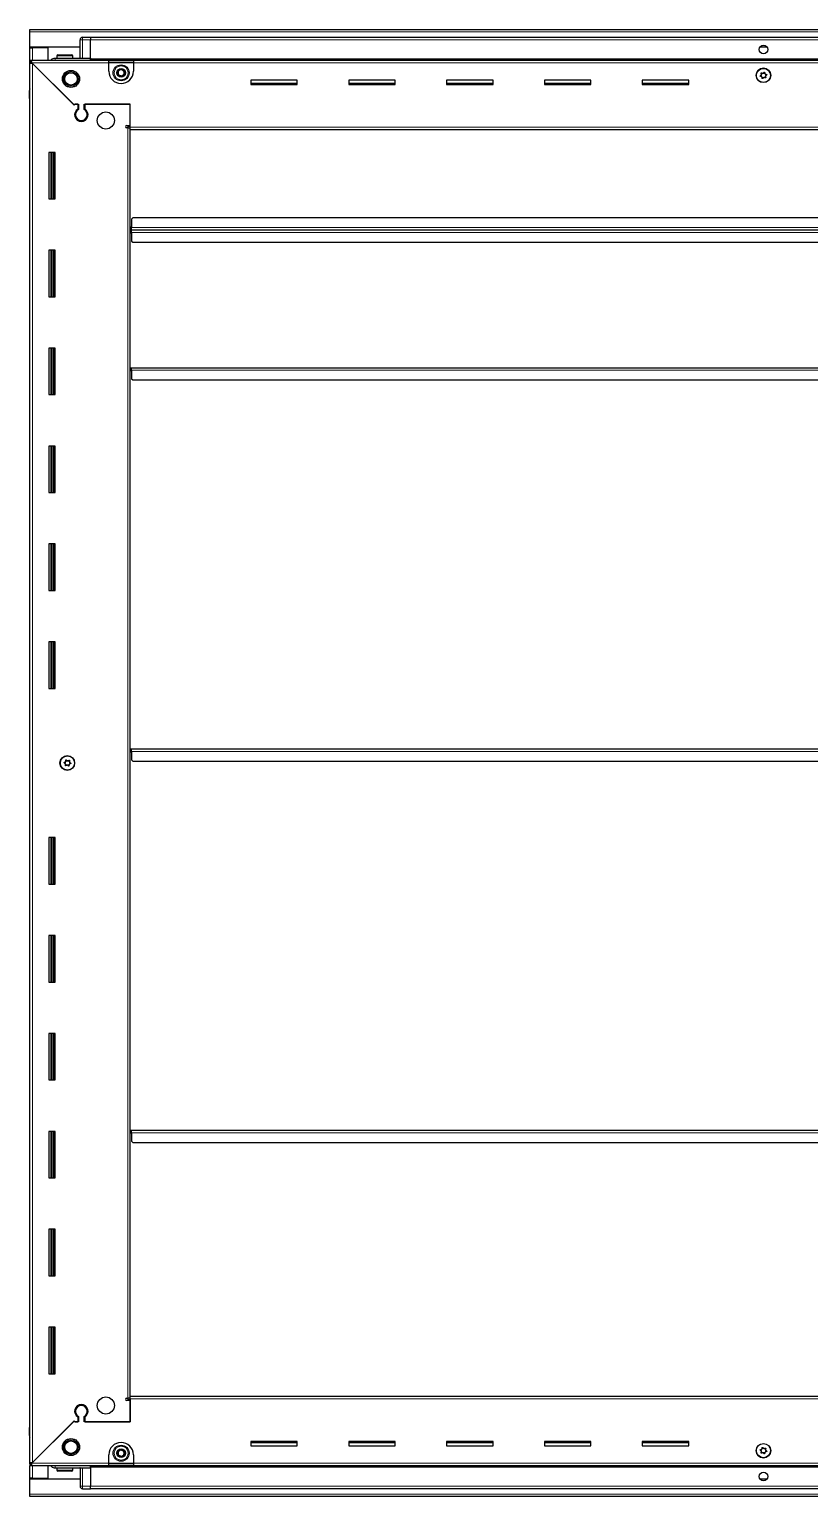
# Model space of a CAD drawing. Header units: millimetres. Extents: x 1315 to 5665, y -1045 to 1973.
# Drawn here: x 4390 to 5028, y 577 to 1776 of the extents above; entities that cross this region are included whole.
import ezdxf

# ---------------------------------------------------------------- set-up
doc = ezdxf.new("R2010")
doc.units = ezdxf.units.MM

msp = doc.modelspace()

# ---------------------------------------------------------------- linework, layer by layer
at = {"color": 7, "linetype": 'Continuous', "lineweight": 25}
for p, q in [((4390.27, 1773.72), (4390.27, 1775.82)), ((4390.27, 1775.82), (5589.27, 1775.82)), ((4390.27, 1761.32), (4390.27, 1773.72)), ((4431.27, 1752.32), (4431.27, 1767.32)), ((4431.94, 1768.82), (4431.94, 1768.82)), ((4433.27, 1769.32), (4439.77, 1769.32)), ((4433.27, 1769.32), (4439.77, 1769.32)), ((4439.77, 1769.32), (4439.77, 1769.32)), ((4439.77, 1769.32), (4439.77, 1769.32)), ((4439.77, 1769.32), (4439.77, 1767.32)), ((5539.77, 1769.17), (4439.77, 1769.17)), ((4439.77, 1752.32), (4439.77, 1767.32)), ((4431.27, 1761.32), (4390.27, 1761.32)), ((4390.27, 1760.82), (4390.27, 1761.32)), ((4390.27, 1750.57), (4390.27, 1760.82)), ((4390.27, 1760.82), (4392.37, 1760.82)), ((4390.27, 1749.07), (4390.27, 1750.57)), ((4390.27, 1750.57), (4391.27, 1750.57)), ((4391.27, 1750.57), (4454.77, 1750.57)), ((4391.27, 1749.07), (4391.27, 1750.57)), ((4391.77, 1760.82), (4391.77, 1761.32)), ((4405.27, 1760.82), (4392.37, 1760.82)), ((4405.27, 1750.57), (4405.27, 1760.82)), ((4410.77, 1752.32), (4439.77, 1752.32)), ((4412.27, 1754.22), (4412.27, 1752.32)), ((4413.07, 1755.02), (4424.47, 1755.02)), ((4425.27, 1752.32), (4425.27, 1754.22)), ((4439.69, 1750.57), (4439.77, 1752.29)), ((4439.77, 1752.32), (4439.77, 1751.82)), ((4439.77, 1751.17), (5539.77, 1751.17)), ((4454.77, 1748.47), (4454.77, 1750.57)), ((4454.77, 1750.57), (4474.77, 1750.57)), ((4474.77, 1750.57), (5504.77, 1750.57)), ((4474.77, 1750.57), (4474.77, 1748.47)), ((4992.64, 1761.32), (4986.89, 1761.32)), ((4390.27, 1748.57), (4390.27, 1749.07)), ((4390.27, 1749.07), (4391.27, 1749.07)), ((4390.27, 604.07), (4390.27, 1748.57)), ((4391.77, 1748.57), (4390.27, 1748.57)), ((4391.87, 1748.47), (4425.77, 1714.57)), ((4426.47, 1713.87), (4392.37, 1747.97)), ((4454.77, 1749.07), (4474.77, 1749.07)), ((4454.77, 1741.57), (4454.77, 1748.47)), ((4474.77, 1748.47), (4474.77, 1741.57)), ((4608.77, 1734.32), (4570.77, 1734.32)), ((4570.77, 1734.32), (4570.77, 1730.82)), ((4608.77, 1731.57), (4570.77, 1731.57)), ((4570.77, 1730.82), (4608.77, 1730.82)), ((4608.77, 1730.82), (4608.77, 1734.32)), ((4688.77, 1734.32), (4650.77, 1734.32)), ((4650.77, 1734.32), (4650.77, 1730.82)), ((4688.77, 1731.57), (4650.77, 1731.57)), ((4650.77, 1730.82), (4688.77, 1730.82)), ((4688.77, 1730.82), (4688.77, 1734.32)), ((4768.77, 1734.32), (4730.77, 1734.32)), ((4730.77, 1734.32), (4730.77, 1730.82)), ((4768.77, 1731.57), (4730.77, 1731.57)), ((4730.77, 1730.82), (4768.77, 1730.82)), ((4768.77, 1730.82), (4768.77, 1734.32)), ((4848.77, 1734.32), (4810.77, 1734.32)), ((4810.77, 1734.32), (4810.77, 1730.82)), ((4848.77, 1731.57), (4810.77, 1731.57)), ((4810.77, 1730.82), (4848.77, 1730.82)), ((4848.77, 1730.82), (4848.77, 1734.32)), ((4928.77, 1734.32), (4890.77, 1734.32)), ((4890.77, 1734.32), (4890.77, 1730.82)), ((4928.77, 1731.57), (4890.77, 1731.57)), ((4890.77, 1730.82), (4928.77, 1730.82)), ((4928.77, 1730.82), (4928.77, 1734.32)), ((4389.77, 1725.82), (4389.77, 1719.32)), ((4389.77, 1719.32), (4389.77, 1725.82)), ((4389.77, 1719.32), (4389.77, 1719.32)), ((4390.27, 1719.32), (4389.77, 1719.32)), ((4389.92, 1719.32), (4389.92, 633.32)), ((4425.77, 1714.57), (4429.97, 1714.57)), ((4427.17, 1714.57), (4426.47, 1713.87)), ((4429.27, 1714.57), (4427.17, 1714.57)), ((4429.27, 1714.57), (4429.27, 1710.68)), ((4429.97, 1714.57), (4429.97, 1710.29)), ((4434.57, 1714.57), (4472.27, 1714.57)), ((4434.57, 1710.29), (4434.57, 1714.57)), ((4435.27, 1710.68), (4435.27, 1714.57)), ((4472.27, 1714.57), (4435.27, 1714.57)), ((4472.27, 1695.92), (4472.27, 1714.57)), ((4472.27, 1697.32), (4472.27, 1714.57)), ((4430.27, 1701.71), (4430.27, 1700.95)), ((4469.42, 1697.32), (4472.27, 1697.32)), ((4470.17, 1695.32), (4469.42, 1695.32)), ((4470.17, 1695.32), (4472.27, 1695.32)), ((4472.27, 1696.32), (4470.27, 1696.32)), ((4470.27, 1696.32), (4470.27, 1695.32)), ((4472.27, 1693.82), (4472.27, 1695.92)), ((5507.27, 1693.82), (4472.27, 1693.82)), ((4472.27, 658.82), (4472.27, 1693.82)), ((4410.77, 1675.32), (4405.77, 1675.32)), ((4405.77, 1675.32), (4405.77, 1637.32)), ((4407.92, 1637.32), (4407.92, 1675.32)), ((4409.71, 1637.32), (4409.71, 1675.32)), ((4409.74, 1637.32), (4409.74, 1675.32)), ((4410.77, 1637.32), (4410.77, 1675.32)), ((4405.77, 1637.32), (4410.77, 1637.32)), ((4474.27, 1621.82), (4473.27, 1620.82)), ((4473.27, 1620.82), (4473.27, 1613.92)), ((5505.27, 1621.82), (4474.27, 1621.82)), ((4473.02, 1611.82), (4472.27, 1611.82)), ((4473.27, 1614.67), (4473.02, 1614.67)), ((4473.02, 1614.67), (4473.02, 1611.82)), ((4473.02, 1611.82), (4473.02, 1608.97)), ((4473.02, 1608.97), (4473.27, 1608.97)), ((4473.27, 1611.82), (4473.27, 1613.92)), ((4473.27, 1609.72), (4473.27, 1611.82)), ((5506.27, 1611.82), (4473.27, 1611.82)), ((4473.27, 1609.72), (4473.27, 1602.82)), ((4410.77, 1595.32), (4405.77, 1595.32)), ((4405.77, 1595.32), (4405.77, 1557.32)), ((4407.92, 1557.32), (4407.92, 1595.32)), ((4409.71, 1557.32), (4409.71, 1595.32)), ((4409.74, 1557.32), (4409.74, 1595.32)), ((4410.77, 1557.32), (4410.77, 1595.32)), ((4473.27, 1602.82), (4474.27, 1601.82)), ((4474.27, 1601.82), (5505.27, 1601.82)), ((4405.77, 1557.32), (4410.77, 1557.32)), ((4410.77, 1515.32), (4405.77, 1515.32)), ((4405.77, 1515.32), (4405.77, 1477.32)), ((4407.92, 1477.32), (4407.92, 1515.32)), ((4409.71, 1477.32), (4409.71, 1515.32)), ((4409.74, 1477.32), (4409.74, 1515.32)), ((4410.77, 1477.32), (4410.77, 1515.32)), ((4472.27, 1499.32), (4473.02, 1499.32)), ((4473.02, 1499.32), (4473.02, 1496.47)), ((4473.27, 1497.22), (4473.27, 1499.32)), ((4473.27, 1499.32), (5506.27, 1499.32)), ((4473.02, 1496.47), (4473.27, 1496.47)), ((4473.27, 1497.22), (4473.27, 1490.32)), ((4473.27, 1490.32), (4474.27, 1489.32)), ((4474.27, 1489.32), (5505.27, 1489.32)), ((4405.77, 1477.32), (4410.77, 1477.32)), ((4410.77, 1435.32), (4405.77, 1435.32)), ((4405.77, 1435.32), (4405.77, 1397.32)), ((4407.92, 1397.32), (4407.92, 1435.32)), ((4409.71, 1397.32), (4409.71, 1435.32)), ((4409.74, 1397.32), (4409.74, 1435.32)), ((4410.77, 1397.32), (4410.77, 1435.32)), ((4405.77, 1397.32), (4410.77, 1397.32)), ((4410.77, 1355.32), (4405.77, 1355.32)), ((4405.77, 1355.32), (4405.77, 1317.32)), ((4407.92, 1317.32), (4407.92, 1355.32)), ((4409.71, 1317.32), (4409.71, 1355.32)), ((4409.74, 1317.32), (4409.74, 1355.32)), ((4410.77, 1317.32), (4410.77, 1355.32)), ((4405.77, 1317.32), (4410.77, 1317.32)), ((4410.77, 1275.32), (4405.77, 1275.32)), ((4405.77, 1275.32), (4405.77, 1237.32)), ((4407.92, 1237.32), (4407.92, 1275.32)), ((4409.71, 1237.32), (4409.71, 1275.32)), ((4409.74, 1237.32), (4409.74, 1275.32)), ((4410.77, 1237.32), (4410.77, 1275.32)), ((4405.77, 1237.32), (4410.77, 1237.32)), ((4472.27, 1187.82), (4473.02, 1187.82)), ((4473.02, 1187.82), (4473.02, 1184.97)), ((4473.27, 1185.72), (4473.27, 1187.82)), ((4473.27, 1187.82), (5506.27, 1187.82)), ((4473.02, 1184.97), (4473.27, 1184.97)), ((4473.27, 1185.72), (4473.27, 1178.82)), ((4473.27, 1178.82), (4474.27, 1177.82)), ((4474.27, 1177.82), (5505.27, 1177.82)), ((4410.77, 1115.32), (4405.77, 1115.32)), ((4405.77, 1115.32), (4405.77, 1077.32)), ((4407.92, 1077.32), (4407.92, 1115.32)), ((4409.71, 1077.32), (4409.71, 1115.32)), ((4409.74, 1077.32), (4409.74, 1115.32)), ((4410.77, 1077.32), (4410.77, 1115.32)), ((4405.77, 1077.32), (4410.77, 1077.32)), ((4410.77, 1035.32), (4405.77, 1035.32)), ((4405.77, 1035.32), (4405.77, 997.32)), ((4407.92, 997.32), (4407.92, 1035.32)), ((4409.71, 997.32), (4409.71, 1035.32)), ((4409.74, 997.32), (4409.74, 1035.32)), ((4410.77, 997.32), (4410.77, 1035.32)), ((4405.77, 997.32), (4410.77, 997.32)), ((4410.77, 955.32), (4405.77, 955.32)), ((4405.77, 955.32), (4405.77, 917.32)), ((4407.92, 917.32), (4407.92, 955.32)), ((4409.71, 917.32), (4409.71, 955.32)), ((4409.74, 917.32), (4409.74, 955.32)), ((4410.77, 917.32), (4410.77, 955.32)), ((4405.77, 917.32), (4410.77, 917.32)), ((4410.77, 875.32), (4405.77, 875.32)), ((4405.77, 875.32), (4405.77, 837.32)), ((4407.92, 837.32), (4407.92, 875.32)), ((4409.71, 837.32), (4409.71, 875.32)), ((4409.74, 837.32), (4409.74, 875.32)), ((4410.77, 837.32), (4410.77, 875.32)), ((4472.27, 876.32), (4473.02, 876.32)), ((4473.02, 876.32), (4473.02, 873.47)), ((4473.27, 874.22), (4473.27, 876.32)), ((4473.27, 876.32), (5506.27, 876.32)), ((4473.02, 873.47), (4473.27, 873.47)), ((4473.27, 874.22), (4473.27, 867.32)), ((4473.27, 867.32), (4474.27, 866.32)), ((4474.27, 866.32), (5505.27, 866.32)), ((4405.77, 837.32), (4410.77, 837.32)), ((4410.77, 795.32), (4405.77, 795.32)), ((4405.77, 795.32), (4405.77, 757.32)), ((4407.92, 757.32), (4407.92, 795.32)), ((4409.71, 757.32), (4409.71, 795.32)), ((4409.74, 757.32), (4409.74, 795.32)), ((4410.77, 757.32), (4410.77, 795.32)), ((4405.77, 757.32), (4410.77, 757.32)), ((4410.77, 715.32), (4405.77, 715.32)), ((4405.77, 715.32), (4405.77, 677.32)), ((4407.92, 677.32), (4407.92, 715.32)), ((4409.71, 677.32), (4409.71, 715.32)), ((4409.74, 677.32), (4409.74, 715.32)), ((4410.77, 677.32), (4410.77, 715.32)), ((4405.77, 677.32), (4410.77, 677.32)), ((4430.27, 651.7), (4430.27, 650.94)), ((4469.42, 657.32), (4470.17, 657.32)), ((4472.27, 655.32), (4469.42, 655.32)), ((4472.27, 657.32), (4470.17, 657.32)), ((4470.27, 657.32), (4470.27, 656.32)), ((4470.27, 656.32), (4472.27, 656.32)), ((4472.27, 656.72), (4472.27, 658.82)), ((4472.27, 658.82), (5507.27, 658.82)), ((4472.27, 656.72), (4472.27, 638.07)), ((4472.27, 638.07), (4472.27, 655.32)), ((4425.77, 638.07), (4391.87, 604.17)), ((4392.37, 604.67), (4426.47, 638.77)), ((4429.97, 638.07), (4425.77, 638.07)), ((4426.47, 638.77), (4427.17, 638.07)), ((4427.17, 638.07), (4429.27, 638.07)), ((4429.27, 641.96), (4429.27, 638.07)), ((4429.97, 642.36), (4429.97, 638.07)), ((4434.57, 638.07), (4434.57, 642.36)), ((4472.27, 638.07), (4434.57, 638.07)), ((4435.27, 638.07), (4435.27, 641.96)), ((4435.27, 638.07), (4472.27, 638.07)), ((4389.77, 626.82), (4389.77, 633.32)), ((4389.77, 633.32), (4389.77, 633.32)), ((4389.77, 633.32), (4389.77, 633.32)), ((4389.77, 633.32), (4389.77, 626.82)), ((4390.27, 633.32), (4389.77, 633.32)), ((4390.27, 625.5), (4390.27, 625.5)), ((4608.77, 621.82), (4570.77, 621.82)), ((4570.77, 621.82), (4570.77, 618.32)), ((4570.77, 621.07), (4608.77, 621.07)), ((4570.77, 618.32), (4608.77, 618.32)), ((4608.77, 618.32), (4608.77, 621.82)), ((4688.77, 621.82), (4650.77, 621.82)), ((4650.77, 621.82), (4650.77, 618.32)), ((4650.77, 621.07), (4688.77, 621.07)), ((4650.77, 618.32), (4688.77, 618.32)), ((4688.77, 618.32), (4688.77, 621.82)), ((4768.77, 621.82), (4730.77, 621.82)), ((4730.77, 621.82), (4730.77, 618.32)), ((4730.77, 621.07), (4768.77, 621.07)), ((4730.77, 618.32), (4768.77, 618.32)), ((4768.77, 618.32), (4768.77, 621.82)), ((4848.77, 621.82), (4810.77, 621.82)), ((4810.77, 621.82), (4810.77, 618.32)), ((4810.77, 621.07), (4848.77, 621.07)), ((4810.77, 618.32), (4848.77, 618.32)), ((4848.77, 618.32), (4848.77, 621.82)), ((4928.77, 621.82), (4890.77, 621.82)), ((4890.77, 621.82), (4890.77, 618.32)), ((4890.77, 621.07), (4928.77, 621.07)), ((4890.77, 618.32), (4928.77, 618.32)), ((4928.77, 618.32), (4928.77, 621.82)), ((4390.27, 603.57), (4390.27, 604.07)), ((4391.77, 604.07), (4390.27, 604.07)), ((4390.27, 603.57), (4390.27, 602.07)), ((4391.27, 603.57), (4390.27, 603.57)), ((4390.27, 591.82), (4390.27, 602.07)), ((4391.27, 602.07), (4390.27, 602.07)), ((4391.27, 603.57), (4391.27, 602.07)), ((4454.77, 602.07), (4391.27, 602.07)), ((4405.27, 591.82), (4405.27, 602.07)), ((4410.77, 600.32), (4439.77, 600.32)), ((4412.27, 600.32), (4412.27, 598.42)), ((4425.27, 598.42), (4425.27, 600.32)), ((4431.27, 600.32), (4431.27, 585.32)), ((4439.77, 600.36), (4439.69, 602.07)), ((5539.77, 601.47), (4439.77, 601.47)), ((4439.77, 600.32), (4439.77, 600.82)), ((4439.77, 600.32), (4439.77, 585.32)), ((4454.77, 604.17), (4454.77, 611.07)), ((4454.77, 602.07), (4454.77, 604.17)), ((4474.77, 603.57), (4454.77, 603.57)), ((4474.77, 602.07), (4454.77, 602.07)), ((4474.77, 611.07), (4474.77, 604.17)), ((4474.77, 604.17), (4474.77, 602.07)), ((5504.77, 602.07), (4474.77, 602.07)), ((4392.37, 591.82), (4390.27, 591.82)), ((4390.27, 591.32), (4390.27, 591.82)), ((4390.27, 578.92), (4390.27, 591.32)), ((4390.27, 591.32), (4431.27, 591.32)), ((4391.77, 591.32), (4391.77, 591.82)), ((4392.37, 591.82), (4405.27, 591.82)), ((4416.84, 597.62), (4413.07, 597.62)), ((4424.47, 597.62), (4416.84, 597.62)), ((4986.89, 591.32), (4992.64, 591.32)), ((4390.27, 576.82), (4390.27, 578.92)), ((5589.27, 576.82), (4390.27, 576.82)), ((4431.27, 585.32), (4431.27, 585.32)), ((4433.27, 583.32), (4439.77, 583.32)), ((4433.27, 583.32), (4439.77, 583.32)), ((4439.77, 583.32), (4439.77, 585.32)), ((4439.77, 583.47), (5539.77, 583.47)), ((4439.77, 583.32), (4439.77, 583.32))]:
    msp.add_line(p, q, dxfattribs=at)
at = {"color": 8, "linetype": 'Continuous', "lineweight": 18}
for p, q in [((5589.27, 1773.72), (4390.27, 1773.72)), ((4431.27, 1767.32), (4433.27, 1767.32)), ((4433.27, 1769.32), (4433.27, 1767.32)), ((4433.27, 1767.32), (4433.27, 1752.32)), ((4439.77, 1767.32), (4433.27, 1767.32)), ((5539.77, 1767.17), (4439.77, 1767.17)), ((4392.37, 1760.82), (4392.37, 1761.32)), ((4392.37, 1750.57), (4392.37, 1760.82)), ((4412.27, 1754.22), (4425.27, 1754.22)), ((5539.77, 1751.82), (4439.77, 1751.82)), ((5539.77, 1750.59), (4439.77, 1750.59)), ((4454.77, 1748.47), (4391.87, 1748.47)), ((4392.37, 1747.97), (4392.37, 604.67)), ((4454.77, 1748.47), (4474.77, 1748.47)), ((5504.77, 1748.47), (4474.77, 1748.47)), ((4390.27, 1725.82), (4389.77, 1725.82)), ((4470.17, 657.32), (4470.17, 1695.32)), ((4472.27, 1695.92), (5507.27, 1695.92)), ((4407.27, 1675.32), (4407.27, 1637.32)), ((4408.5, 1675.32), (4408.5, 1637.32)), ((5506.27, 1613.92), (4473.27, 1613.92)), ((4473.27, 1609.72), (5506.27, 1609.72)), ((4407.27, 1595.32), (4407.27, 1557.32)), ((4408.5, 1595.32), (4408.5, 1557.32)), ((4407.27, 1515.32), (4407.27, 1477.32)), ((4408.5, 1515.32), (4408.5, 1477.32)), ((4473.27, 1497.22), (5506.27, 1497.22)), ((4407.27, 1435.32), (4407.27, 1397.32)), ((4408.5, 1435.32), (4408.5, 1397.32)), ((4407.27, 1355.32), (4407.27, 1317.32)), ((4408.5, 1355.32), (4408.5, 1317.32)), ((4407.27, 1275.32), (4407.27, 1237.32)), ((4408.5, 1275.32), (4408.5, 1237.32)), ((4473.27, 1185.72), (5506.27, 1185.72)), ((4407.27, 1115.32), (4407.27, 1077.32)), ((4408.5, 1115.32), (4408.5, 1077.32)), ((4407.27, 1035.32), (4407.27, 997.32)), ((4408.5, 1035.32), (4408.5, 997.32)), ((4407.27, 955.32), (4407.27, 917.32)), ((4408.5, 955.32), (4408.5, 917.32)), ((4407.27, 875.32), (4407.27, 837.32)), ((4408.5, 875.32), (4408.5, 837.32)), ((4473.27, 874.22), (5506.27, 874.22)), ((4407.27, 795.32), (4407.27, 757.32)), ((4408.5, 795.32), (4408.5, 757.32)), ((4407.27, 715.32), (4407.27, 677.32)), ((4408.5, 715.32), (4408.5, 677.32)), ((5507.27, 656.72), (4472.27, 656.72)), ((4390.27, 626.82), (4389.77, 626.82)), ((4391.87, 604.17), (4454.77, 604.17)), ((4392.37, 591.82), (4392.37, 602.07)), ((4433.27, 585.32), (4433.27, 600.32)), ((4439.77, 602.06), (5539.77, 602.06)), ((4439.77, 600.82), (5539.77, 600.82)), ((4474.77, 604.17), (4454.77, 604.17)), ((4474.77, 604.17), (5504.77, 604.17)), ((4392.37, 591.32), (4392.37, 591.82)), ((4416.57, 598.42), (4412.27, 598.42)), ((4425.27, 598.42), (4416.57, 598.42)), ((5589.27, 578.92), (4390.27, 578.92)), ((4431.27, 585.32), (4433.27, 585.32)), ((4439.77, 585.32), (4433.27, 585.32)), ((4433.27, 583.32), (4433.27, 585.32)), ((4439.77, 585.47), (5539.77, 585.47))]:
    msp.add_line(p, q, dxfattribs=at)
at = {"color": 7, "linetype": 'Continuous', "lineweight": 25}
for centre, radius in [((4989.77, 1759.32), 3.5), ((4423.77, 1735.32), 7), ((4423.77, 1735.32), 6.02), ((4423.77, 1735.32), 5.1), ((4464.77, 1740.32), 6.5), ((4464.77, 1740.32), 3.46), ((4989.77, 1738.32), 6), ((4989.77, 1738.17), 5.79), ((4989.77, 1738.17), 1.85), ((4452.27, 1701.32), 7), ((4420.77, 1176.32), 6), ((4420.92, 1176.32), 5.79), ((4420.92, 1176.32), 1.85), ((4452.27, 651.32), 7), ((4423.77, 617.32), 7), ((4423.77, 617.32), 6.02), ((4423.77, 617.32), 5.1), ((4464.77, 612.32), 6.5), ((4464.77, 612.32), 3.46), ((4989.77, 614.32), 6), ((4989.77, 614.47), 5.79), ((4989.77, 614.47), 1.85), ((4989.77, 593.32), 3.5)]:
    msp.add_circle(centre, radius, dxfattribs=at)
at = {"color": 8, "linetype": 'Continuous', "lineweight": 18}
for centre in [(4464.77, 1740.32), (4464.77, 612.32)]:
    msp.add_circle(centre, 5.7, dxfattribs=at)
at = {"color": 7, "linetype": 'Continuous', "lineweight": 25}
for centre, radius, start, end in [((4433.27, 1767.32), 2, 90, 180), ((4433.27, 1767.32), 2, 90, 131.40962), ((4413.07, 1754.22), 0.8, 90, 180), ((4424.47, 1754.22), 0.8, 0, 90), ((4431.07, 1752.52), 0.2, 270, 0), ((4464.77, 1741.57), 10, 180, 270), ((4464.77, 1740.32), 2.5, 134.01559, 194.01559), ((4464.77, 1740.32), 2.5, 194.01559, 254.01559), ((4464.77, 1740.32), 2.5, 74.01559, 134.01559), ((4464.77, 1741.57), 10, 270, 0), ((4464.77, 1740.32), 2.5, 14.01559, 74.01559), ((4464.77, 1740.32), 2.5, 314.01559, 14.01559), ((4391.77, 1725.82), 2, 138.59038, 180), ((4464.77, 1740.32), 2.5, 254.01559, 314.01559), ((4432.27, 1706.07), 5.5, 123.05573, 56.94427), ((4432.27, 1706.07), 4.8, 118.63099, 61.36901), ((4469.42, 1696.32), 1, 90, 270), ((4432.27, 646.57), 5.5, 303.05573, 236.94427), ((4432.27, 646.57), 4.8, 298.63099, 241.36901), ((4469.42, 656.32), 1, 90, 270), ((4391.77, 626.82), 2, 180, 221.39416), ((4464.77, 611.07), 10, 90, 180), ((4464.77, 612.32), 2.5, 127.47401, 187.47401), ((4464.77, 612.32), 2.5, 187.47401, 247.47401), ((4464.77, 612.32), 2.5, 67.47401, 127.47401), ((4464.77, 611.07), 10, 0, 90), ((4464.77, 612.32), 2.5, 7.47401, 67.47401), ((4464.77, 612.32), 2.5, 307.47401, 7.47401), ((4431.07, 600.12), 0.2, 0, 90), ((4464.77, 612.32), 2.5, 247.47401, 307.47401), ((4413.07, 598.42), 0.8, 180, 270), ((4424.47, 598.42), 0.8, 270, 0), ((4433.27, 585.32), 2, 180, 270)]:
    msp.add_arc(centre, radius, start, end, dxfattribs=at)
for points, knots in [([(4391.87, 1748.47), (4391.82, 1748.73), (4391.73, 1749.22), (4391.6, 1749.86), (4391.47, 1750.33), (4391.36, 1750.55), (4391.29, 1750.57), (4391.27, 1750.57)], [0, 0, 0, 0, 0.2302553, 0.4485219, 0.6667858, 0.8850496, 1, 1, 1, 1]), ([(4407.55, 1750.57), (4407.67, 1750.77), (4408.06, 1751.42), (4409.21, 1752.13), (4410.25, 1752.26), (4410.77, 1752.32)], [0, 0, 0, 0, 0.1822499, 0.5911249, 1, 1, 1, 1]), ([(4439.77, 1752.32), (4439.77, 1752.29), (4439.77, 1752.21), (4439.77, 1751.59), (4439.77, 1751.01), (4439.77, 1750.62), (4439.77, 1750.59)], [0, 0, 0, 0, 0.3242788, 0.6485576, 0.9728365, 1, 1, 1, 1]), ([(4390.27, 1748.57), (4390.29, 1748.53), (4390.35, 1748.44), (4390.74, 1748.3), (4391.3, 1748.17), (4391.88, 1748.06), (4392.24, 1748), (4392.37, 1747.97)], [0, 0, 0, 0, 0.2302553, 0.4485219, 0.6667858, 0.8850496, 1, 1, 1, 1]), ([(4461.99, 1741.12), (4462.36, 1741.48), (4463.06, 1742.15), (4463.75, 1742.81), (4464.07, 1743.12)], [0, 0, 0, 0, 0.5346859, 1, 1, 1, 1]), ([(4462.69, 1738.32), (4462.61, 1738.65), (4462.41, 1739.45), (4462.17, 1740.42), (4462.02, 1741), (4461.99, 1741.12)], [0, 0, 0, 0, 0.3629006, 0.8668753, 1, 1, 1, 1]), ([(4464.07, 1743.12), (4464.56, 1742.98), (4465.49, 1742.72), (4466.41, 1742.45), (4466.84, 1742.33)], [0, 0, 0, 0, 0.5346859, 1, 1, 1, 1]), ([(4467.54, 1739.53), (4467.17, 1739.17), (4466.48, 1738.5), (4465.79, 1737.83), (4465.47, 1737.52)], [0, 0, 0, 0, 0.5346859, 1, 1, 1, 1]), ([(4466.84, 1742.33), (4466.87, 1742.21), (4467.02, 1741.63), (4467.26, 1740.66), (4467.46, 1739.86), (4467.54, 1739.53)], [0, 0, 0, 0, 0.1331247, 0.6370994, 1, 1, 1, 1]), ([(4987.88, 1740.24), (4987.87, 1740.23), (4987.86, 1740.21), (4987.85, 1740.15), (4987.86, 1740.01), (4987.96, 1739.64), (4988.1, 1739.11), (4987.93, 1738.5), (4987.57, 1738.13), (4987.27, 1737.88), (4987.09, 1737.72), (4987.04, 1737.64), (4987.03, 1737.6), (4987.03, 1737.57), (4987.05, 1737.54), (4987.1, 1737.49), (4987.35, 1737.39), (4987.82, 1737.29), (4988.45, 1736.98), (4988.71, 1736.31), (4988.76, 1735.84), (4988.84, 1735.58), (4988.88, 1735.53), (4988.91, 1735.51), (4988.94, 1735.5), (4988.97, 1735.51), (4989.01, 1735.52), (4989.08, 1735.57), (4989.25, 1735.72), (4989.52, 1735.99), (4989.92, 1736.31), (4990.55, 1736.42), (4991.06, 1736.23), (4991.42, 1736.1), (4991.57, 1736.07), (4991.63, 1736.09), (4991.66, 1736.1), (4991.68, 1736.13), (4991.69, 1736.19), (4991.67, 1736.34), (4991.58, 1736.71), (4991.44, 1737.23), (4991.61, 1737.84), (4991.96, 1738.21), (4992.27, 1738.46), (4992.44, 1738.63), (4992.49, 1738.71), (4992.51, 1738.75), (4992.5, 1738.78), (4992.49, 1738.81), (4992.43, 1738.85), (4992.18, 1738.95), (4991.72, 1739.06), (4991.08, 1739.37), (4990.83, 1740.03), (4990.77, 1740.51), (4990.69, 1740.76), (4990.65, 1740.82), (4990.63, 1740.84), (4990.6, 1740.85), (4990.56, 1740.84), (4990.52, 1740.82), (4990.45, 1740.78), (4990.28, 1740.63), (4990.01, 1740.36), (4989.61, 1740.04), (4988.99, 1739.93), (4988.48, 1740.11), (4988.11, 1740.25), (4987.96, 1740.27), (4987.91, 1740.26), (4987.89, 1740.25), (4987.88, 1740.24)], [0, 0, 0, 0, 0.0020087, 0.00442, 0.0093647, 0.0255282, 0.0677053, 0.0957862, 0.1246456, 0.1503415, 0.1605194, 0.1633943, 0.1656965, 0.1672448, 0.1688741, 0.1707699, 0.1786058, 0.2119941, 0.2499945, 0.2879948, 0.3213831, 0.329219, 0.3311148, 0.3327441, 0.3342924, 0.3362166, 0.3385353, 0.3413178, 0.349662, 0.3753578, 0.4042173, 0.4322982, 0.4744753, 0.4906388, 0.4966691, 0.49844, 0.5, 0.5020087, 0.50442, 0.5093647, 0.5255282, 0.5677053, 0.5957862, 0.6246456, 0.6503415, 0.6605194, 0.6633943, 0.6656965, 0.6672448, 0.6688741, 0.6707699, 0.6786058, 0.7119941, 0.7499945, 0.7879948, 0.8213831, 0.829219, 0.8311148, 0.8327441, 0.8342924, 0.8362166, 0.8385353, 0.8413178, 0.849662, 0.8753578, 0.9042173, 0.9322982, 0.9744753, 0.9906388, 0.9966691, 0.99844, 1, 1, 1, 1]), ([(4465.47, 1737.52), (4464.97, 1737.66), (4464.04, 1737.93), (4463.12, 1738.19), (4462.69, 1738.32)], [0, 0, 0, 0, 0.5346859, 1, 1, 1, 1]), ([(4422.55, 1178.6), (4422.54, 1178.6), (4422.52, 1178.61), (4422.46, 1178.61), (4422.32, 1178.57), (4421.97, 1178.4), (4421.49, 1178.15), (4420.86, 1178.19), (4420.42, 1178.47), (4420.12, 1178.71), (4419.92, 1178.85), (4419.83, 1178.88), (4419.79, 1178.89), (4419.76, 1178.87), (4419.73, 1178.85), (4419.7, 1178.79), (4419.66, 1178.53), (4419.65, 1178.05), (4419.48, 1177.36), (4418.88, 1176.98), (4418.43, 1176.82), (4418.19, 1176.7), (4418.14, 1176.64), (4418.13, 1176.61), (4418.13, 1176.58), (4418.14, 1176.55), (4418.17, 1176.51), (4418.23, 1176.46), (4418.41, 1176.32), (4418.73, 1176.11), (4419.13, 1175.79), (4419.36, 1175.2), (4419.29, 1174.66), (4419.23, 1174.28), (4419.24, 1174.13), (4419.26, 1174.07), (4419.28, 1174.05), (4419.32, 1174.03), (4419.38, 1174.04), (4419.51, 1174.08), (4419.86, 1174.25), (4420.34, 1174.49), (4420.97, 1174.46), (4421.41, 1174.18), (4421.72, 1173.94), (4421.91, 1173.8), (4422, 1173.77), (4422.04, 1173.76), (4422.08, 1173.77), (4422.1, 1173.8), (4422.13, 1173.86), (4422.18, 1174.12), (4422.18, 1174.6), (4422.36, 1175.29), (4422.96, 1175.67), (4423.41, 1175.82), (4423.64, 1175.95), (4423.69, 1176), (4423.7, 1176.03), (4423.7, 1176.06), (4423.69, 1176.1), (4423.67, 1176.13), (4423.61, 1176.19), (4423.43, 1176.33), (4423.1, 1176.53), (4422.71, 1176.86), (4422.47, 1177.45), (4422.55, 1177.98), (4422.6, 1178.37), (4422.6, 1178.52), (4422.58, 1178.57), (4422.56, 1178.59), (4422.55, 1178.6)], [0, 0, 0, 0, 0.0020087, 0.00442, 0.0093647, 0.0255282, 0.0677053, 0.0957862, 0.1246456, 0.1503415, 0.1605194, 0.1633943, 0.1656965, 0.1672448, 0.1688741, 0.1707699, 0.1786058, 0.2119941, 0.2499945, 0.2879948, 0.3213831, 0.329219, 0.3311148, 0.3327441, 0.3342924, 0.3362166, 0.3385353, 0.3413178, 0.349662, 0.3753578, 0.4042173, 0.4322982, 0.4744753, 0.4906388, 0.4966691, 0.49844, 0.5, 0.5020087, 0.50442, 0.5093647, 0.5255282, 0.5677053, 0.5957862, 0.6246456, 0.6503415, 0.6605194, 0.6633943, 0.6656965, 0.6672448, 0.6688741, 0.6707699, 0.6786058, 0.7119941, 0.7499945, 0.7879948, 0.8213831, 0.829219, 0.8311148, 0.8327441, 0.8342924, 0.8362166, 0.8385353, 0.8413178, 0.849662, 0.8753578, 0.9042173, 0.9322982, 0.9744753, 0.9906388, 0.9966691, 0.99844, 1, 1, 1, 1]), ([(4462.1, 613.43), (4462.2, 613.51), (4462.67, 613.87), (4463.46, 614.48), (4464.12, 614.98), (4464.39, 615.19)], [0, 0, 0, 0, 0.1331247, 0.6370994, 1, 1, 1, 1]), ([(4462.48, 610.57), (4462.41, 611.08), (4462.28, 612.03), (4462.16, 612.99), (4462.1, 613.43)], [0, 0, 0, 0, 0.5346859, 1, 1, 1, 1]), ([(4464.39, 615.19), (4464.87, 614.99), (4465.76, 614.62), (4466.65, 614.25), (4467.06, 614.08)], [0, 0, 0, 0, 0.5346859, 1, 1, 1, 1]), ([(4467.06, 614.08), (4467.13, 613.57), (4467.25, 612.61), (4467.38, 611.66), (4467.43, 611.22)], [0, 0, 0, 0, 0.5346859, 1, 1, 1, 1]), ([(4987.88, 612.4), (4987.89, 612.4), (4987.92, 612.38), (4987.97, 612.38), (4988.12, 612.4), (4988.48, 612.54), (4988.99, 612.72), (4989.61, 612.61), (4990.01, 612.29), (4990.29, 612.01), (4990.47, 611.85), (4990.55, 611.81), (4990.59, 611.8), (4990.63, 611.81), (4990.65, 611.83), (4990.69, 611.88), (4990.77, 612.14), (4990.83, 612.61), (4991.08, 613.28), (4991.72, 613.59), (4992.18, 613.69), (4992.43, 613.79), (4992.49, 613.84), (4992.5, 613.87), (4992.51, 613.9), (4992.5, 613.93), (4992.48, 613.97), (4992.42, 614.04), (4992.26, 614.19), (4991.96, 614.43), (4991.61, 614.8), (4991.44, 615.41), (4991.58, 615.94), (4991.68, 616.32), (4991.69, 616.47), (4991.67, 616.52), (4991.65, 616.55), (4991.62, 616.56), (4991.56, 616.57), (4991.42, 616.54), (4991.05, 616.41), (4990.55, 616.23), (4989.92, 616.34), (4989.52, 616.66), (4989.24, 616.94), (4989.06, 617.09), (4988.98, 617.14), (4988.94, 617.15), (4988.91, 617.14), (4988.88, 617.12), (4988.84, 617.06), (4988.76, 616.81), (4988.71, 616.33), (4988.45, 615.67), (4987.82, 615.36), (4987.35, 615.25), (4987.1, 615.15), (4987.05, 615.11), (4987.03, 615.08), (4987.03, 615.05), (4987.04, 615.01), (4987.06, 614.98), (4987.11, 614.91), (4987.27, 614.76), (4987.57, 614.52), (4987.93, 614.14), (4988.1, 613.53), (4987.96, 613.01), (4987.86, 612.63), (4987.85, 612.48), (4987.86, 612.43), (4987.88, 612.41), (4987.88, 612.4)], [0, 0, 0, 0, 0.0020087, 0.00442, 0.0093647, 0.0255282, 0.0677053, 0.0957862, 0.1246456, 0.1503415, 0.1605194, 0.1633943, 0.1656965, 0.1672448, 0.1688741, 0.1707699, 0.1786058, 0.2119941, 0.2499945, 0.2879948, 0.3213831, 0.329219, 0.3311148, 0.3327441, 0.3342924, 0.3362166, 0.3385353, 0.3413178, 0.349662, 0.3753578, 0.4042173, 0.4322982, 0.4744753, 0.4906388, 0.4966691, 0.49844, 0.5, 0.5020087, 0.50442, 0.5093647, 0.5255282, 0.5677053, 0.5957862, 0.6246456, 0.6503415, 0.6605194, 0.6633943, 0.6656965, 0.6672448, 0.6688741, 0.6707699, 0.6786058, 0.7119941, 0.7499945, 0.7879948, 0.8213831, 0.829219, 0.8311148, 0.8327441, 0.8342924, 0.8362166, 0.8385353, 0.8413178, 0.849662, 0.8753578, 0.9042173, 0.9322982, 0.9744753, 0.9906388, 0.9966691, 0.99844, 1, 1, 1, 1]), ([(4392.37, 604.67), (4392.11, 604.63), (4391.62, 604.54), (4390.98, 604.4), (4390.51, 604.27), (4390.29, 604.16), (4390.27, 604.1), (4390.27, 604.07)], [0, 0, 0, 0, 0.2302553, 0.4485219, 0.6667858, 0.8850496, 1, 1, 1, 1]), ([(4391.27, 602.07), (4391.31, 602.1), (4391.4, 602.15), (4391.54, 602.55), (4391.67, 603.1), (4391.78, 603.68), (4391.84, 604.05), (4391.87, 604.17)], [0, 0, 0, 0, 0.2302553, 0.4485219, 0.6667858, 0.8850496, 1, 1, 1, 1]), ([(4407.55, 602.07), (4407.67, 601.87), (4408.06, 601.22), (4409.21, 600.51), (4410.25, 600.39), (4410.77, 600.32)], [0, 0, 0, 0, 0.1822499, 0.5911249, 1, 1, 1, 1]), ([(4439.77, 600.32), (4439.77, 600.36), (4439.77, 600.44), (4439.77, 601.05), (4439.77, 601.63), (4439.77, 602.03), (4439.77, 602.06)], [0, 0, 0, 0, 0.3242788, 0.6485576, 0.9728365, 1, 1, 1, 1]), ([(4465.14, 609.46), (4464.67, 609.66), (4463.78, 610.03), (4462.89, 610.4), (4462.48, 610.57)], [0, 0, 0, 0, 0.5346859, 1, 1, 1, 1]), ([(4467.43, 611.22), (4467.16, 611.01), (4466.51, 610.51), (4465.72, 609.9), (4465.24, 609.54), (4465.14, 609.46)], [0, 0, 0, 0, 0.3629006, 0.8668753, 1, 1, 1, 1])]:
    msp.add_open_spline(points, degree=3, knots=knots, dxfattribs=at)
at = {"color": 8, "linetype": 'Continuous', "lineweight": 18}
for points in [[(4410.77, 1752.32), (4410.77, 1752.28), (4410.77, 1752.2), (4410.77, 1751.77), (4410.77, 1751.31), (4410.77, 1750.9), (4410.77, 1750.63), (4410.77, 1750.57)], [(4410.77, 600.32), (4410.77, 600.37), (4410.77, 600.44), (4410.77, 600.88), (4410.77, 601.33), (4410.77, 601.75), (4410.77, 602.02), (4410.77, 602.07)]]:
    msp.add_open_spline(points, degree=3, knots=[0, 0, 0, 0, 0.3597529, 0.5534142, 0.7511852, 0.9489563, 1, 1, 1, 1], dxfattribs=at)
at = {"color": 7, "linetype": 'Continuous', "lineweight": 25}
for points in [[(4391.87, 1748.47), (4391.82, 1748.55), (4391.72, 1748.71), (4391.57, 1748.91), (4391.42, 1749.05), (4391.32, 1749.06), (4391.27, 1749.07)], [(4391.77, 1748.57), (4391.78, 1748.52), (4391.79, 1748.42), (4391.93, 1748.27), (4392.13, 1748.12), (4392.29, 1748.02), (4392.37, 1747.97)], [(4391.27, 603.57), (4391.32, 603.58), (4391.42, 603.6), (4391.57, 603.74), (4391.72, 603.94), (4391.82, 604.09), (4391.87, 604.17)], [(4392.37, 604.67), (4392.29, 604.62), (4392.13, 604.52), (4391.93, 604.37), (4391.79, 604.22), (4391.78, 604.12), (4391.77, 604.07)]]:
    msp.add_open_spline(points, degree=3, dxfattribs=at)

doc.saveas('drawing.dxf')
